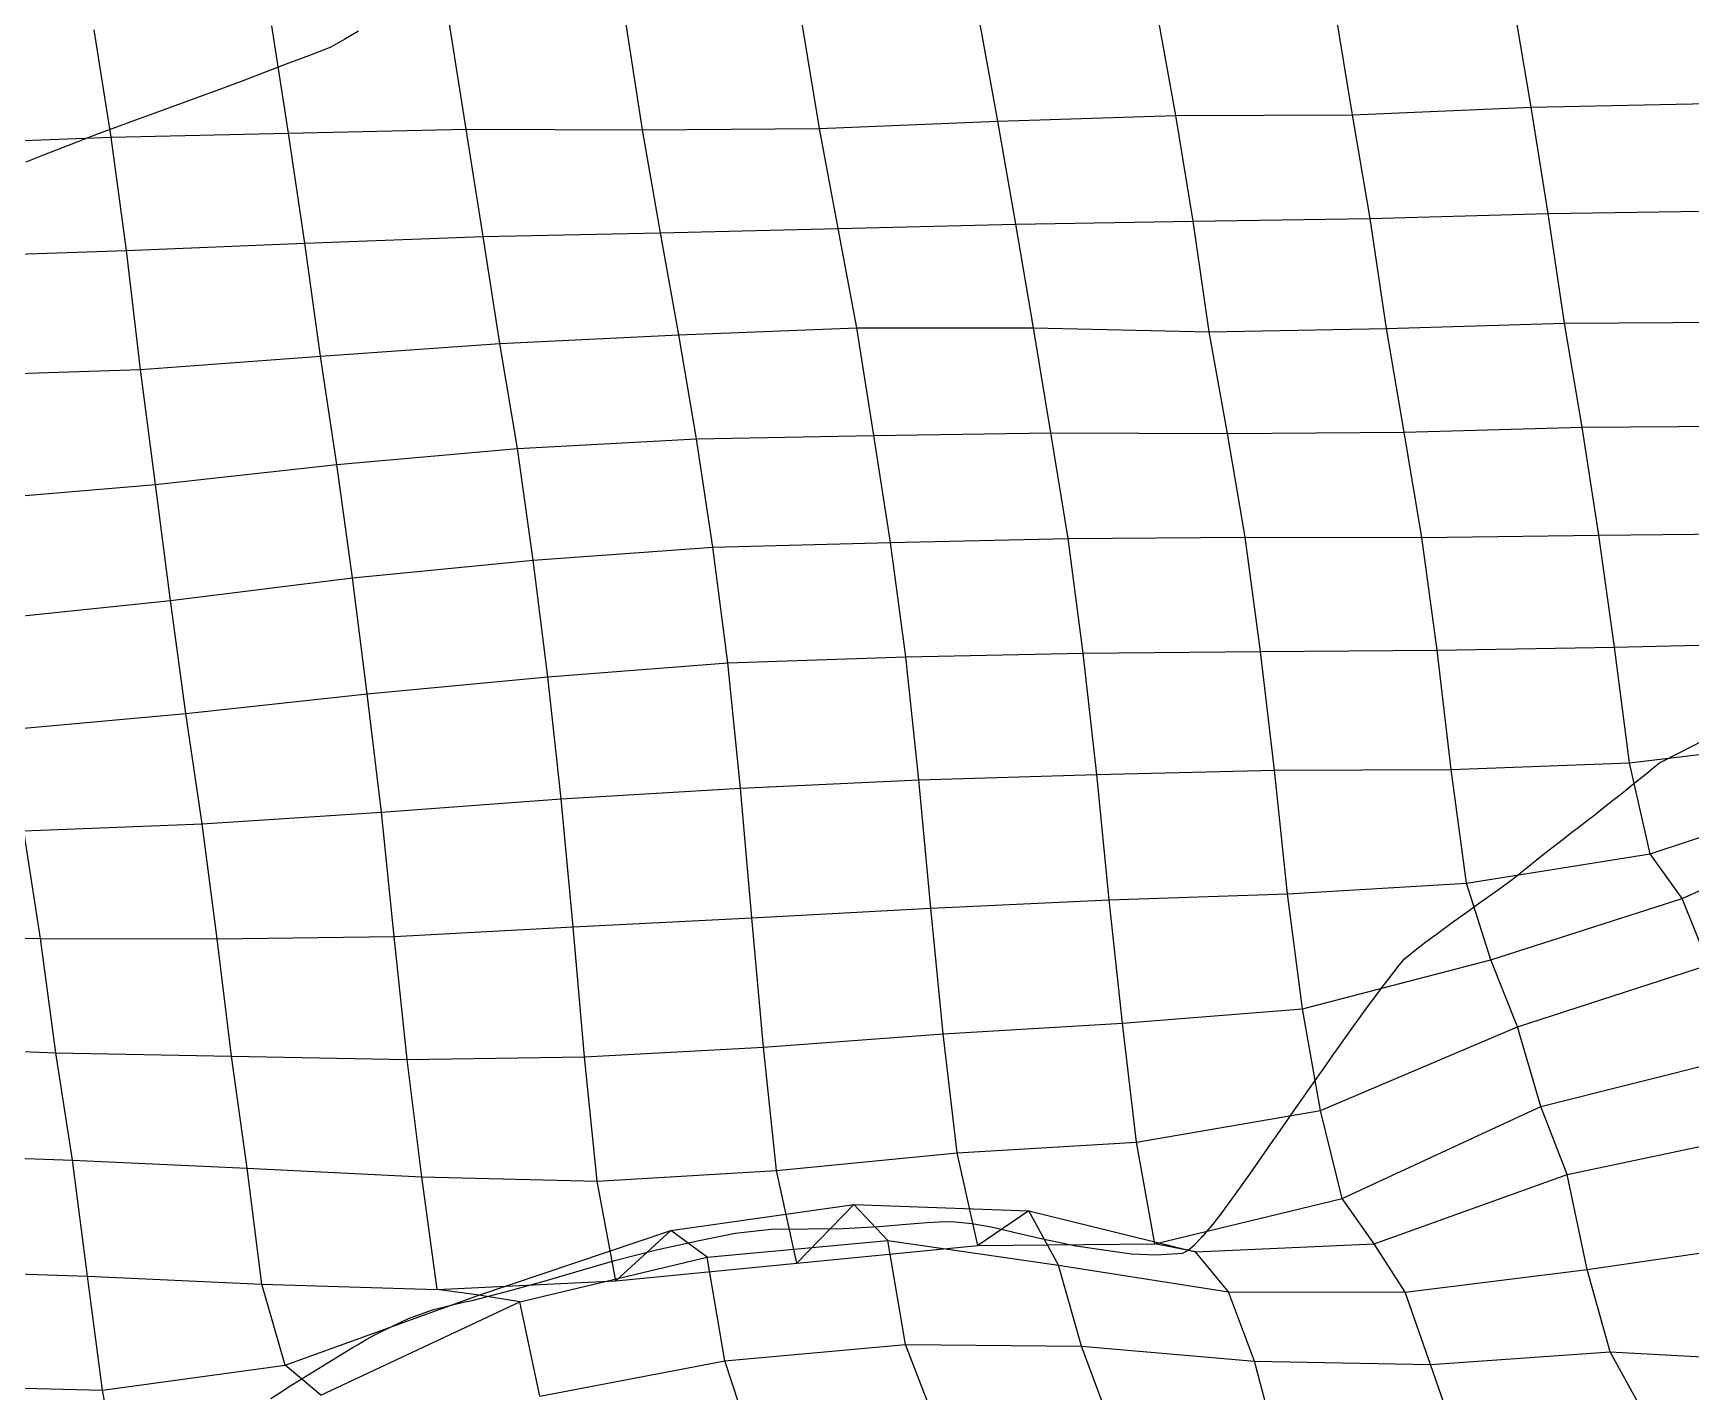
# Model space of a CAD drawing. Header units: metres. Extents: x -1994 to 1259, y -764 to 1460.
# Drawn here: x -836.9 to -367.7, y 410.4 to 795.2 of the extents above; entities that cross this region are included whole.
import ezdxf

# ---------------------------------------------------------------- set-up
doc = ezdxf.new("R2010")
doc.units = ezdxf.units.M

msp = doc.modelspace()

# ---------------------------------------------------------------- linework, layer by layer
for p, q in [((-412.9148, 774.296, -3800.5789), (-417.8966, 803.83496, -3758.7039)), ((-714.3474, 768.0499, -3821.3308), (-719.126, 798.43225, -3780.4036)), ((-664.4115, 767.8345, -3816.4604), (-669.14734, 798.39404, -3775.7324)), ((-614.33765, 768.1908, -3812.2324), (-619.27625, 797.9088, -3770.5588)), ((-563.8384, 770.3131, -3809.9885), (-569.0775, 798.7838, -3766.9136)), ((-513.4702, 771.8911, -3807.1333), (-518.65466, 800.589, -3764.3135)), ((-463.43225, 772.099, -3802.7388), (-468.3474, 801.9143, -3761.1743)), ((-814.87146, 765.7749, -3828.0312), (-819.64795, 796.16504, -3787.1128)), ((-764.6048, 766.9314, -3824.7024), (-769.3973, 797.256, -3783.7104)), ((-748.7392, 793.5116, -3788.2676), (-752.6354, 791.2401, -3791.4067)), ((-744.8452, 795.77515, -3785.12), (-748.7392, 793.5116, -3788.2676)), ((-758.7484, 788.91895, -3794.6604), (-764.8651, 786.5825, -3797.896)), ((-752.6354, 791.2401, -3791.4067), (-758.7484, 788.91895, -3794.6604)), ((-770.9806, 784.2511, -3801.138), (-778.0203, 781.56726, -3804.8696)), ((-764.8651, 786.5825, -3797.896), (-770.9806, 784.2511, -3801.138)), ((-784.89, 778.9946, -3808.5752), (-791.90454, 776.4182, -3812.4282)), ((-778.0203, 781.56726, -3804.8696), (-784.89, 778.9946, -3808.5752)), ((-797.0944, 774.5156, -3815.2842), (-799.6881, 773.569, -3816.7168)), ((-794.4999, 775.4651, -3813.854), (-797.0944, 774.5156, -3815.2842)), ((-791.90454, 776.4182, -3812.4282), (-794.4999, 775.4651, -3813.854)), ((-463.43225, 772.099, -3802.7388), (-412.9148, 774.296, -3800.5789)), ((-412.9148, 774.296, -3800.5789), (-362.69568, 775.25574, -3797.0288)), ((-408.07214, 744.1804, -3841.8057), (-412.9148, 774.296, -3800.5789)), ((-809.02655, 770.1603, -3821.8757), (-819.0108, 766.49243, -3827.359)), ((-799.6881, 773.569, -3816.7168), (-809.02655, 770.1603, -3821.8757)), ((-614.33765, 768.1908, -3812.2324), (-563.8384, 770.3131, -3809.9885)), ((-563.8384, 770.3131, -3809.9885), (-513.4702, 771.8911, -3807.1333)), ((-558.76746, 741.14453, -3852.2795), (-563.8384, 770.3131, -3809.9885)), ((-513.4702, 771.8911, -3807.1333), (-463.43225, 772.099, -3802.7388)), ((-508.57654, 741.9873, -3848.5981), (-513.4702, 771.8911, -3807.1333)), ((-458.4165, 742.7014, -3844.7722), (-463.43225, 772.099, -3802.7388)), ((-865.33826, 763.78784, -3830.427), (-814.87146, 765.7749, -3828.0312)), ((-819.0108, 766.49243, -3827.359), (-828.40295, 762.8572, -3832.2622)), ((-814.87146, 765.7749, -3828.0312), (-764.6048, 766.9314, -3824.7024)), ((-810.50507, 733.683, -3867.0378), (-814.87146, 765.7749, -3828.0312)), ((-764.6048, 766.9314, -3824.7024), (-714.3474, 768.0499, -3821.3308)), ((-760.0196, 735.74756, -3864.729), (-764.6048, 766.9314, -3824.7024)), ((-709.5818, 737.6144, -3862.1982), (-714.3474, 768.0499, -3821.3308)), ((-714.3474, 768.0499, -3821.3308), (-664.4115, 767.8345, -3816.4604)), ((-664.4115, 767.8345, -3816.4604), (-614.33765, 768.1908, -3812.2324)), ((-659.34326, 738.6548, -3858.739), (-664.4115, 767.8345, -3816.4604)), ((-609.04614, 739.9374, -3855.5518), (-614.33765, 768.1908, -3812.2324)), ((-833.7834, 760.77466, -3835.0713), (-839.00757, 758.6643, -3837.677)), ((-828.40295, 762.8572, -3832.2622), (-833.7834, 760.77466, -3835.0713)), ((-558.76746, 741.14453, -3852.2795), (-508.57654, 741.9873, -3848.5981)), ((-508.57654, 741.9873, -3848.5981), (-458.4165, 742.7014, -3844.7722)), ((-504.03894, 710.60583, -3888.4028), (-508.57654, 741.9873, -3848.5981)), ((-458.4165, 742.7014, -3844.7722), (-408.07214, 744.1804, -3841.8057)), ((-453.80798, 711.6145, -3884.908), (-458.4165, 742.7014, -3844.7722)), ((-408.07214, 744.1804, -3841.8057), (-357.9187, 744.86755, -3837.9495)), ((-403.45593, 713.125, -3881.9768), (-408.07214, 744.1804, -3841.8057)), ((-760.0196, 735.74756, -3864.729), (-709.5818, 737.6144, -3862.1982)), ((-709.5818, 737.6144, -3862.1982), (-659.34326, 738.6548, -3858.739)), ((-704.786, 707.3042, -3903.2065), (-709.5818, 737.6144, -3862.1982)), ((-659.34326, 738.6548, -3858.739), (-609.04614, 739.9374, -3855.5518)), ((-654.1929, 709.8158, -3901.4001), (-659.34326, 738.6548, -3858.739)), ((-609.04614, 739.9374, -3855.5518), (-558.76746, 741.14453, -3852.2795)), ((-603.7367, 711.7588, -3898.9548), (-609.04614, 739.9374, -3855.5518)), ((-553.75684, 711.7258, -3894.2896), (-558.76746, 741.14453, -3852.2795)), ((-860.91907, 731.9153, -3869.6802), (-810.50507, 733.683, -3867.0378)), ((-810.50507, 733.683, -3867.0378), (-760.0196, 735.74756, -3864.729)), ((-806.5227, 699.9973, -3904.2537), (-810.50507, 733.683, -3867.0378)), ((-755.63293, 703.73975, -3903.83), (-760.0196, 735.74756, -3864.729)), ((-403.45593, 713.125, -3881.9768), (-353.3943, 713.4315, -3877.6929)), ((-704.786, 707.3042, -3903.2065), (-654.1929, 709.8158, -3901.4001)), ((-654.1929, 709.8158, -3901.4001), (-603.7367, 711.7588, -3898.9548)), ((-649.1926, 680.3539, -3943.3613), (-654.1929, 709.8158, -3901.4001)), ((-598.9712, 681.32275, -3939.8218), (-603.7367, 711.7588, -3898.9548)), ((-603.7367, 711.7588, -3898.9548), (-553.75684, 711.7258, -3894.2896)), ((-548.8015, 682.07764, -3936.0413), (-553.75684, 711.7258, -3894.2896)), ((-553.75684, 711.7258, -3894.2896), (-504.03894, 710.60583, -3888.4028)), ((-504.03894, 710.60583, -3888.4028), (-453.80798, 711.6145, -3884.908)), ((-498.87402, 681.8274, -3931.1318), (-504.03894, 710.60583, -3888.4028)), ((-453.80798, 711.6145, -3884.908), (-403.45593, 713.125, -3881.9768)), ((-448.78052, 682.2656, -3926.996), (-453.80798, 711.6145, -3884.908)), ((-398.46582, 683.6211, -3923.8909), (-403.45593, 713.125, -3881.9768)), ((-755.63293, 703.73975, -3903.83), (-704.786, 707.3042, -3903.2065)), ((-699.8518, 677.5686, -3944.8604), (-704.786, 707.3042, -3903.2065)), ((-856.9225, 698.2887, -3906.9622), (-806.5227, 699.9973, -3904.2537)), ((-806.5227, 699.9973, -3904.2537), (-755.63293, 703.73975, -3903.83)), ((-802.27356, 667.4192, -3942.7136), (-806.5227, 699.9973, -3904.2537)), ((-750.93384, 673.02856, -3944.3877), (-755.63293, 703.73975, -3903.83)), ((-649.1926, 680.3539, -3943.3613), (-598.9712, 681.32275, -3939.8218)), ((-598.9712, 681.32275, -3939.8218), (-548.8015, 682.07764, -3936.0413)), ((-594.1908, 650.949, -3980.7585), (-598.9712, 681.32275, -3939.8218)), ((-543.9259, 652.09827, -3977.4214), (-548.8015, 682.07764, -3936.0413)), ((-548.8015, 682.07764, -3936.0413), (-498.87402, 681.8274, -3931.1318)), ((-498.87402, 681.8274, -3931.1318), (-448.78052, 682.2656, -3926.996)), ((-493.8363, 652.521, -3973.268), (-498.87402, 681.8274, -3931.1318)), ((-448.78052, 682.2656, -3926.996), (-398.46582, 683.6211, -3923.8909)), ((-443.86914, 652.4348, -3968.543), (-448.78052, 682.2656, -3926.996)), ((-398.46582, 683.6211, -3923.8909), (-348.3839, 684.0116, -3919.7012)), ((-393.72253, 653.09314, -3964.6543), (-398.46582, 683.6211, -3923.8909)), ((-750.93384, 673.02856, -3944.3877), (-699.8518, 677.5686, -3944.8604)), ((-699.8518, 677.5686, -3944.8604), (-649.1926, 680.3539, -3943.3613)), ((-695.37573, 645.93176, -3984.3782), (-699.8518, 677.5686, -3944.8604)), ((-644.49084, 649.6538, -3983.9316), (-649.1926, 680.3539, -3943.3613)), ((-802.27356, 667.4192, -3942.7136), (-750.93384, 673.02856, -3944.3877)), ((-746.55695, 640.9802, -3983.443), (-750.93384, 673.02856, -3944.3877)), ((-853.2915, 663.14575, -3942.5405), (-802.27356, 667.4192, -3942.7136)), ((-798.089, 634.5731, -3980.8728), (-802.27356, 667.4192, -3942.7136)), ((-543.9259, 652.09827, -3977.4214), (-493.8363, 652.521, -3973.268)), ((-489.53552, 620.15674, -4011.9685), (-493.8363, 652.521, -3973.268)), ((-493.8363, 652.521, -3973.268), (-443.86914, 652.4348, -3968.543)), ((-443.86914, 652.4348, -3968.543), (-393.72253, 653.09314, -3964.6543)), ((-439.47546, 620.45654, -4007.6772), (-443.86914, 652.4348, -3968.543)), ((-393.72253, 653.09314, -3964.6543), (-343.63452, 653.5093, -3960.4937)), ((-389.28308, 621.30457, -4004.0015), (-393.72253, 653.09314, -3964.6543)), ((-695.37573, 645.93176, -3984.3782), (-644.49084, 649.6538, -3983.9316)), ((-644.49084, 649.6538, -3983.9316), (-594.1908, 650.949, -3980.7585)), ((-640.28, 616.91675, -4022.2134), (-644.49084, 649.6538, -3983.9316)), ((-594.1908, 650.949, -3980.7585), (-543.9259, 652.09827, -3977.4214)), ((-589.87976, 618.6273, -4019.5068), (-594.1908, 650.949, -3980.7585)), ((-539.65466, 619.61194, -4015.9849), (-543.9259, 652.09827, -3977.4214)), ((-746.55695, 640.9802, -3983.443), (-695.37573, 645.93176, -3984.3782)), ((-691.23096, 612.9203, -4022.3513), (-695.37573, 645.93176, -3984.3782)), ((-798.089, 634.5731, -3980.8728), (-746.55695, 640.9802, -3983.443)), ((-742.36426, 608.1676, -4021.6396), (-746.55695, 640.9802, -3983.443)), ((-849.36084, 629.2461, -3979.5156), (-798.089, 634.5731, -3980.8728)), ((-793.70105, 602.5707, -4019.9795), (-798.089, 634.5731, -3980.8728)), ((-589.87976, 618.6273, -4019.5068), (-539.65466, 619.61194, -4015.9849)), ((-539.65466, 619.61194, -4015.9849), (-489.53552, 620.15674, -4011.9685)), ((-535.8386, 585.2363, -4052.4253), (-539.65466, 619.61194, -4015.9849)), ((-489.53552, 620.15674, -4011.9685), (-439.47546, 620.45654, -4007.6772)), ((-485.5338, 586.55176, -4049.275), (-489.53552, 620.15674, -4011.9685)), ((-439.47546, 620.45654, -4007.6772), (-389.28308, 621.30457, -4004.0015)), ((-435.5166, 586.6737, -4044.7837), (-439.47546, 620.45654, -4007.6772)), ((-389.28308, 621.30457, -4004.0015), (-338.98547, 622.5897, -4000.8174)), ((-385.0691, 588.5807, -4042.2979), (-389.28308, 621.30457, -4004.0015)), ((-691.23096, 612.9203, -4022.3513), (-640.28, 616.91675, -4022.2134)), ((-640.28, 616.91675, -4022.2134), (-589.87976, 618.6273, -4019.5068)), ((-636.7273, 581.4487, -4057.4263), (-640.28, 616.91675, -4022.2134)), ((-586.17615, 583.78564, -4055.4238), (-589.87976, 618.6273, -4019.5068)), ((-742.36426, 608.1676, -4021.6396), (-691.23096, 612.9203, -4022.3513)), ((-687.4619, 578.35034, -4058.5735), (-691.23096, 612.9203, -4022.3513)), ((-793.70105, 602.5707, -4019.9795), (-742.36426, 608.1676, -4021.6396)), ((-738.34674, 574.6283, -4059.02), (-742.36426, 608.1676, -4021.6396)), ((-844.7999, 597.96106, -4019.4287), (-793.70105, 602.5707, -4019.9795)), ((-789.13184, 571.32043, -4059.9316), (-793.70105, 602.5707, -4019.9795)), ((-385.0691, 588.5807, -4042.2979), (-333.5946, 594.7488, -4044.5996)), ((-372.7146, 590.5488, -4041.778), (-370.81787, 591.5255, -4040.7988)), ((-370.81787, 591.5255, -4040.7988), (-364.2224, 594.92224, -4037.394)), ((-485.5338, 586.55176, -4049.275), (-435.5166, 586.6737, -4044.7837)), ((-435.5166, 586.6737, -4044.7837), (-385.0691, 588.5807, -4042.2979)), ((-431.167, 554.5122, -4083.7122), (-435.5166, 586.6737, -4044.7837)), ((-379.18982, 562.76587, -4088.3572), (-385.0691, 588.5807, -4042.2979)), ((-380.33936, 585.49963, -4047.25), (-378.42346, 587.04626, -4045.4912)), ((-378.42346, 587.04626, -4045.4912), (-376.50842, 588.5896, -4043.729)), ((-376.50842, 588.5896, -4043.729), (-374.61145, 589.5691, -4042.7534)), ((-374.61145, 589.5691, -4042.7534), (-372.7146, 590.5488, -4041.778)), ((-636.7273, 581.4487, -4057.4263), (-586.17615, 583.78564, -4055.4238)), ((-586.17615, 583.78564, -4055.4238), (-535.8386, 585.2363, -4052.4253)), ((-582.8329, 547.4485, -4089.6606), (-586.17615, 583.78564, -4055.4238)), ((-535.8386, 585.2363, -4052.4253), (-485.5338, 586.55176, -4049.275)), ((-532.2905, 549.74927, -4087.6172), (-535.8386, 585.2363, -4052.4253)), ((-481.89233, 551.452, -4084.9019), (-485.5338, 586.55176, -4049.275)), ((-386.08545, 580.86597, -4052.5322), (-384.1704, 582.40967, -4050.7703)), ((-384.1704, 582.40967, -4050.7703), (-380.33936, 585.49963, -4047.25)), ((-738.34674, 574.6283, -4059.02), (-687.4619, 578.35034, -4058.5735)), ((-687.4619, 578.35034, -4058.5735), (-636.7273, 581.4487, -4057.4263)), ((-684.09045, 542.13, -4092.9414), (-687.4619, 578.35034, -4058.5735)), ((-633.4901, 544.67175, -4091.169), (-636.7273, 581.4487, -4057.4263)), ((-391.59924, 576.4584, -4057.6655), (-389.8214, 577.8679, -4055.9907)), ((-389.8214, 577.8679, -4055.9907), (-387.99878, 579.33057, -4054.3035)), ((-387.99878, 579.33057, -4054.3035), (-386.08545, 580.86597, -4052.5322)), ((-379.18982, 562.76587, -4088.3572), (-324.83008, 580.9053, -4104.1094)), ((-789.13184, 571.32043, -4059.9316), (-738.34674, 574.6283, -4059.02)), ((-734.7382, 539.39197, -4094.4937), (-738.34674, 574.6283, -4059.02)), ((-396.98657, 572.2543, -4062.852), (-395.22656, 573.61646, -4061.139)), ((-395.22656, 573.61646, -4061.139), (-391.59924, 576.4584, -4057.6655)), ((-370.13086, 550.1444, -4149.2393), (-314.02466, 575.5305, -4173.134)), ((-839.6004, 569.3262, -4062.3193), (-789.13184, 571.32043, -4059.9316)), ((-834.85583, 538.80334, -4103.089), (-839.6004, 569.3262, -4062.3193)), ((-784.8842, 538.7356, -4098.3843), (-789.13184, 571.32043, -4059.9316)), ((-403.85706, 566.9668, -4069.5903), (-401.32324, 568.9221, -4067.1145)), ((-401.32324, 568.9221, -4067.1145), (-398.79297, 570.86633, -4064.6274)), ((-398.79297, 570.86633, -4064.6274), (-396.98657, 572.2543, -4062.852)), ((-408.98108, 562.97046, -4074.5273), (-403.85706, 566.9668, -4069.5903)), ((-431.167, 554.5122, -4083.7122), (-379.18982, 562.76587, -4088.3572)), ((-418.29395, 555.5853, -4083.2969), (-414.037, 558.9685, -4079.301)), ((-414.037, 558.9685, -4079.301), (-411.44116, 561.03174, -4076.8643)), ((-411.44116, 561.03174, -4076.8643), (-408.98108, 562.97046, -4074.5273)), ((-370.13086, 550.1444, -4149.2393), (-379.18982, 562.76587, -4088.3572)), ((-481.89233, 551.452, -4084.9019), (-431.167, 554.5122, -4083.7122)), ((-424.29517, 532.81573, -4134.3984), (-431.167, 554.5122, -4083.7122)), ((-422.1493, 552.69653, -4087.2085), (-418.29395, 555.5853, -4083.2969)), ((-582.8329, 547.4485, -4089.6606), (-532.2905, 549.74927, -4087.6172)), ((-532.2905, 549.74927, -4087.6172), (-481.89233, 551.452, -4084.9019)), ((-528.5952, 514.87354, -4123.4956), (-532.2905, 549.74927, -4087.6172)), ((-477.6278, 518.9376, -4123.4336), (-481.89233, 551.452, -4084.9019)), ((-428.50574, 548.19116, -4094.088), (-426.2754, 549.772, -4091.6743)), ((-426.2754, 549.772, -4091.6743), (-422.1493, 552.69653, -4087.2085)), ((-424.29517, 532.81573, -4134.3984), (-370.13086, 550.1444, -4149.2393)), ((-362.5542, 531.3724, -4203.2114), (-370.13086, 550.1444, -4149.2393)), ((-684.09045, 542.13, -4092.9414), (-633.4901, 544.67175, -4091.169)), ((-633.4901, 544.67175, -4091.169), (-582.8329, 547.4485, -4089.6606)), ((-630.20996, 508.07275, -4125.1113), (-633.4901, 544.67175, -4091.169)), ((-579.30566, 511.87488, -4124.755), (-582.8329, 547.4485, -4089.6606)), ((-435.21338, 543.40796, -4101.299), (-430.73486, 546.6144, -4096.506)), ((-430.73486, 546.6144, -4096.506), (-428.50574, 548.19116, -4094.088)), ((-884.6384, 539.6549, -4108.674), (-834.85583, 538.80334, -4103.089)), ((-734.7382, 539.39197, -4094.4937), (-684.09045, 542.13, -4092.9414)), ((-680.85315, 505.35376, -4126.6846), (-684.09045, 542.13, -4092.9414)), ((-442.67285, 537.9126, -4109.025), (-439.71362, 540.1079, -4105.9854)), ((-439.71362, 540.1079, -4105.9854), (-437.4496, 541.7876, -4103.66)), ((-437.4496, 541.7876, -4103.66), (-435.21338, 543.40796, -4101.299)), ((-830.55255, 506.44977, -4141.801), (-834.85583, 538.80334, -4103.089)), ((-834.85583, 538.80334, -4103.089), (-784.8842, 538.7356, -4098.3843)), ((-784.8842, 538.7356, -4098.3843), (-734.7382, 539.39197, -4094.4937)), ((-780.78033, 505.55487, -4136.167), (-784.8842, 538.7356, -4098.3843)), ((-731.03064, 504.56677, -4130.4287), (-734.7382, 539.39197, -4094.4937)), ((-448.7705, 533.10254, -4114.809), (-445.74744, 535.5379, -4112.026)), ((-445.74744, 535.5379, -4112.026), (-442.67285, 537.9126, -4109.025)), ((-477.6278, 518.9376, -4123.4336), (-424.29517, 532.81573, -4134.3984)), ((-451.74622, 529.3169, -4119.92), (-450.2411, 531.2457, -4117.366)), ((-450.2411, 531.2457, -4117.366), (-448.7705, 533.10254, -4114.809)), ((-416.77832, 513.7956, -4188.0913), (-424.29517, 532.81573, -4134.3984)), ((-416.77832, 513.7956, -4188.0913), (-362.5542, 531.3724, -4203.2114)), ((-455.02283, 525.02686, -4125.2773), (-453.2483, 527.3506, -4122.3755)), ((-453.2483, 527.3506, -4122.3755), (-451.74622, 529.3169, -4119.92)), ((-458.5984, 520.2383, -4130.885), (-456.7943, 522.67126, -4128.0933)), ((-456.7943, 522.67126, -4128.0933), (-455.02283, 525.02686, -4125.2773)), ((-528.5952, 514.87354, -4123.4956), (-477.6278, 518.9376, -4123.4336)), ((-472.48083, 490.08484, -4166.079), (-477.6278, 518.9376, -4123.4336)), ((-463.79907, 513.08374, -4138.6226), (-461.1007, 516.8633, -4134.7573)), ((-461.1007, 516.8633, -4134.7573), (-458.5984, 520.2383, -4130.885)), ((-630.20996, 508.07275, -4125.1113), (-579.30566, 511.87488, -4124.755)), ((-579.30566, 511.87488, -4124.755), (-528.5952, 514.87354, -4123.4956)), ((-575.3336, 478.14722, -4161.9233), (-579.30566, 511.87488, -4124.755)), ((-524.61914, 481.16223, -4160.6826), (-528.5952, 514.87354, -4123.4956)), ((-472.48083, 490.08484, -4166.079), (-416.77832, 513.7956, -4188.0913)), ((-467.66492, 507.62427, -4144.061), (-463.79907, 513.08374, -4138.6226)), ((-410.10596, 491.27173, -4237.848), (-416.77832, 513.7956, -4188.0913)), ((-880.04926, 508.48755, -4148.7188), (-830.55255, 506.44977, -4141.801)), ((-680.85315, 505.35376, -4126.6846), (-630.20996, 508.07275, -4125.1113)), ((-626.5287, 473.13843, -4160.924), (-630.20996, 508.07275, -4125.1113)), ((-468.97266, 505.76935, -4145.883), (-467.66492, 507.62427, -4144.061)), ((-825.76685, 476.0976, -4182.762), (-830.55255, 506.44977, -4141.801)), ((-830.55255, 506.44977, -4141.801), (-780.78033, 505.55487, -4136.167)), ((-776.3323, 473.80182, -4175.5547), (-780.78033, 505.55487, -4136.167)), ((-780.78033, 505.55487, -4136.167), (-731.03064, 504.56677, -4130.4287)), ((-731.03064, 504.56677, -4130.4287), (-680.85315, 505.35376, -4126.6846)), ((-726.9421, 471.32227, -4168.14), (-731.03064, 504.56677, -4130.4287)), ((-677.2363, 470.15167, -4162.197), (-680.85315, 505.35376, -4126.6846)), ((-471.5891, 502.0542, -4149.519), (-468.97266, 505.76935, -4145.883)), ((-410.10596, 491.27173, -4237.848), (-356.90527, 504.6018, -4248.197)), ((-476.08044, 495.67023, -4155.746), (-474.20703, 498.33313, -4153.149)), ((-474.20703, 498.33313, -4153.149), (-472.89807, 500.19385, -4151.334)), ((-472.89807, 500.19385, -4151.334), (-471.5891, 502.0542, -4149.519)), ((-479.83093, 490.32782, -4160.9204), (-477.95447, 493.00452, -4158.3394)), ((-477.95447, 493.00452, -4158.3394), (-476.08044, 495.67023, -4155.746)), ((-524.61914, 481.16223, -4160.6826), (-472.48083, 490.08484, -4166.079)), ((-481.51648, 487.92358, -4163.2393), (-479.83093, 490.32782, -4160.9204)), ((-466.37683, 465.20233, -4213.1855), (-472.48083, 490.08484, -4166.079)), ((-466.37683, 465.20233, -4213.1855), (-410.10596, 491.27173, -4237.848)), ((-402.64197, 472.03235, -4291.295), (-410.10596, 491.27173, -4237.848)), ((-486.58765, 480.64758, -4170.119), (-483.2058, 485.50317, -4165.538)), ((-483.2058, 485.50317, -4165.538), (-481.51648, 487.92358, -4163.2393)), ((-575.3336, 478.14722, -4161.9233), (-524.61914, 481.16223, -4160.6826)), ((-519.4491, 452.40466, -4203.435), (-524.61914, 481.16223, -4160.6826)), ((-488.28015, 478.2124, -4172.4004), (-486.58765, 480.64758, -4170.119)), ((-402.64197, 472.03235, -4291.295), (-349.98926, 483.08844, -4299.089)), ((-875.3558, 477.7527, -4189.25), (-825.76685, 476.0976, -4182.762)), ((-821.5854, 443.2384, -4220.9062), (-825.76685, 476.0976, -4182.762)), ((-825.76685, 476.0976, -4182.762), (-776.3323, 473.80182, -4175.5547)), ((-626.5287, 473.13843, -4160.924), (-575.3336, 478.14722, -4161.9233)), ((-569.558, 451.90253, -4207.4995), (-575.3336, 478.14722, -4161.9233)), ((-492.55615, 472.0558, -4178.1543), (-489.97327, 475.77484, -4174.6787)), ((-489.97327, 475.77484, -4174.6787), (-488.28015, 478.2124, -4172.4004)), ((-772.1513, 440.94067, -4213.6963), (-776.3323, 473.80182, -4175.5547)), ((-776.3323, 473.80182, -4175.5547), (-726.9421, 471.32227, -4168.14)), ((-722.5334, 439.4057, -4207.3438), (-726.9421, 471.32227, -4168.14)), ((-726.9421, 471.32227, -4168.14), (-677.2363, 470.15167, -4162.197)), ((-677.2363, 470.15167, -4162.197), (-626.5287, 473.13843, -4160.924)), ((-671.9459, 441.89362, -4205.5107), (-677.2363, 470.15167, -4162.197)), ((-620.76, 446.86493, -4206.468), (-626.5287, 473.13843, -4160.924)), ((-495.30103, 468.15582, -4181.9634), (-492.55615, 472.0558, -4178.1543)), ((-457.35986, 452.40674, -4273.873), (-402.64197, 472.03235, -4291.295)), ((-397.02222, 445.14026, -4336.1436), (-402.64197, 472.03235, -4291.295)), ((-519.4491, 452.40466, -4203.435), (-466.37683, 465.20233, -4213.1855)), ((-500.38538, 461.2199, -4189.6577), (-495.30103, 468.15582, -4181.9634)), ((-457.35986, 452.40674, -4273.873), (-466.37683, 465.20233, -4213.1855)), ((-656.4049, 456.16675, -4296.611), (-604.6437, 463.52496, -4300.25)), ((-604.6437, 463.52496, -4300.25), (-620.76, 446.86493, -4206.468)), ((-595.01416, 453.2705, -4363.792), (-604.6437, 463.52496, -4300.25)), ((-604.6437, 463.52496, -4300.25), (-555.1019, 461.67426, -4293.542)), ((-555.1019, 461.67426, -4293.542), (-569.558, 451.90253, -4207.4995)), ((-546.6985, 446.3322, -4351.368), (-555.1019, 461.67426, -4293.542)), ((-555.1019, 461.67426, -4293.542), (-507.90076, 450.11182, -4275.923)), ((-502.91882, 457.9218, -4193.842), (-500.38538, 461.2199, -4189.6577)), ((-710.8148, 437.8186, -4280.624), (-656.4049, 456.16675, -4296.611)), ((-656.4049, 456.16675, -4296.611), (-671.9459, 441.89362, -4205.5107)), ((-646.13794, 448.5572, -4363.1245), (-656.4049, 456.16675, -4296.611)), ((-648.3584, 453.26758, -4267.417), (-638.2141, 455.40698, -4268.4004)), ((-638.2141, 455.40698, -4268.4004), (-627.9971, 456.5688, -4268.24)), ((-627.9971, 456.5688, -4268.24), (-617.6737, 456.65106, -4266.8125)), ((-617.6737, 456.65106, -4266.8125), (-607.614, 456.7312, -4265.422)), ((-607.614, 456.7312, -4265.422), (-597.5514, 457.23633, -4264.5234)), ((-597.5514, 457.23633, -4264.5234), (-587.44666, 458.13574, -4264.075)), ((-587.44666, 458.13574, -4264.075), (-583.9552, 458.4466, -4263.921)), ((-583.9552, 458.4466, -4263.921), (-580.46936, 458.63153, -4263.6206)), ((-580.46936, 458.63153, -4263.6206), (-576.99, 458.6861, -4263.171)), ((-576.99, 458.6861, -4263.171), (-571.2008, 458.1079, -4259.151)), ((-571.2008, 458.1079, -4259.151), (-565.75244, 457.14368, -4254.838)), ((-565.75244, 457.14368, -4254.838), (-560.4686, 455.9308, -4250.305)), ((-560.4686, 455.9308, -4250.305), (-560.1068, 455.84778, -4249.995)), ((-560.1068, 455.84778, -4249.995), (-559.74536, 455.7644, -4249.6846)), ((-559.74536, 455.7644, -4249.6846), (-559.3844, 455.68048, -4249.3735)), ((-559.3844, 455.68048, -4249.3735), (-550.7798, 453.68353, -4241.9644)), ((-505.57727, 454.8589, -4199.1147), (-505.25366, 455.2317, -4198.4727)), ((-505.25366, 455.2317, -4198.4727), (-502.91882, 457.9218, -4193.842)), ((-671.9807, 447.70447, -4264.4526), (-660.0907, 450.7932, -4266.2793)), ((-660.0907, 450.7932, -4266.2793), (-648.3584, 453.26758, -4267.417)), ((-646.13794, 448.5572, -4363.1245), (-595.01416, 453.2705, -4363.792)), ((-620.76, 446.86493, -4206.468), (-569.558, 451.90253, -4207.4995)), ((-590.00037, 423.865, -4405.8164), (-595.01416, 453.2705, -4363.792)), ((-595.01416, 453.2705, -4363.792), (-546.6985, 446.3322, -4351.368)), ((-569.558, 451.90253, -4207.4995), (-519.4491, 452.40466, -4203.435)), ((-550.7798, 453.68353, -4241.9644), (-541.76807, 451.82587, -4234.4995)), ((-541.76807, 451.82587, -4234.4995), (-532.6279, 450.47058, -4227.5947)), ((-507.90076, 450.11182, -4275.923), (-519.4491, 452.40466, -4203.435)), ((-511.51086, 449.71564, -4214.638), (-509.99512, 450.55634, -4209.6235)), ((-509.99512, 450.55634, -4209.6235), (-508.2433, 451.98212, -4204.835)), ((-508.2433, 451.98212, -4204.835), (-506.2046, 454.1723, -4200.4395)), ((-507.90076, 450.11182, -4275.923), (-457.35986, 452.40674, -4273.873)), ((-506.2046, 454.1723, -4200.4395), (-505.89417, 454.50586, -4199.77)), ((-505.89417, 454.50586, -4199.77), (-505.57727, 454.8589, -4199.1147)), ((-448.57068, 438.66516, -4333.497), (-457.35986, 452.40674, -4273.873)), ((-397.02222, 445.14026, -4336.1436), (-345.2412, 452.5799, -4339.8745)), ((-699.1654, 435.9453, -4353.5825), (-646.13794, 448.5572, -4363.1245)), ((-683.3524, 444.39618, -4262.295), (-671.9807, 447.70447, -4264.4526)), ((-671.9459, 441.89362, -4205.5107), (-620.76, 446.86493, -4206.468)), ((-641.09424, 419.27576, -4405.2886), (-646.13794, 448.5572, -4363.1245)), ((-540.1384, 423.34235, -4400.601), (-546.6985, 446.3322, -4351.368)), ((-546.6985, 446.3322, -4351.368), (-498.537, 438.75452, -4338.2256)), ((-532.6279, 450.47058, -4227.5947), (-526.01843, 449.49066, -4222.602)), ((-526.01843, 449.49066, -4222.602), (-519.001, 449.22742, -4218.281)), ((-519.001, 449.22742, -4218.281), (-511.51086, 449.71564, -4214.638)), ((-498.537, 438.75452, -4338.2256), (-507.90076, 450.11182, -4275.923)), ((-871.1955, 444.80554, -4227.2954), (-821.5854, 443.2384, -4220.9062)), ((-817.27783, 410.9024, -4259.6387), (-821.5854, 443.2384, -4220.9062)), ((-821.5854, 443.2384, -4220.9062), (-772.1513, 440.94067, -4213.6963)), ((-722.5334, 439.4057, -4207.3438), (-671.9459, 441.89362, -4205.5107)), ((-702.9227, 438.82483, -4258.724), (-692.9581, 441.60156, -4260.473)), ((-692.9581, 441.60156, -4260.473), (-683.3524, 444.39618, -4262.295)), ((-448.57068, 438.66516, -4333.497), (-397.02222, 445.14026, -4336.1436)), ((-390.54236, 421.8177, -4385.003), (-397.02222, 445.14026, -4336.1436)), ((-765.5843, 417.979, -4262.9614), (-772.1513, 440.94067, -4213.6963)), ((-772.1513, 440.94067, -4213.6963), (-722.5334, 439.4057, -4207.3438)), ((-765.5843, 417.979, -4262.9614), (-710.8148, 437.8186, -4280.624)), ((-710.8148, 437.8186, -4280.624), (-722.5334, 439.4057, -4207.3438)), ((-712.67065, 436.32263, -4257.261), (-702.9227, 438.82483, -4258.724)), ((-699.1654, 435.9453, -4353.5825), (-710.8148, 437.8186, -4280.624)), ((-491.15686, 419.1671, -4391.2817), (-498.537, 438.75452, -4338.2256)), ((-498.537, 438.75452, -4338.2256), (-448.57068, 438.66516, -4333.497)), ((-441.40955, 418.1692, -4385.532), (-448.57068, 438.66516, -4333.497)), ((-755.5172, 409.54034, -4328.5435), (-699.1654, 435.9453, -4353.5825)), ((-730.6591, 431.24823, -4275.346), (-723.84717, 433.70215, -4269.278)), ((-723.84717, 433.70215, -4269.278), (-717.4994, 435.2456, -4262.5337)), ((-717.4994, 435.2456, -4262.5337), (-715.87, 435.64172, -4260.8027)), ((-715.87, 435.64172, -4260.8027), (-714.25867, 436.00293, -4259.046)), ((-714.25867, 436.00293, -4259.046), (-712.67065, 436.32263, -4257.261)), ((-693.5093, 409.20502, -4398.6016), (-699.1654, 435.9453, -4353.5825)), ((-740.21155, 426.6344, -4282.137), (-737.78766, 427.8053, -4280.414)), ((-737.78766, 427.8053, -4280.414), (-730.6591, 431.24823, -4275.346)), ((-747.5909, 422.31824, -4286.281), (-746.3683, 423.05853, -4285.6313)), ((-746.3683, 423.05853, -4285.6313), (-745.14624, 423.7956, -4284.9775)), ((-745.14624, 423.7956, -4284.9775), (-742.65826, 425.29645, -4283.6475)), ((-742.65826, 425.29645, -4283.6475), (-740.21155, 426.6344, -4282.137)), ((-641.09424, 419.27576, -4405.2886), (-590.00037, 423.865, -4405.8164)), ((-582.56726, 404.49756, -4459.1196), (-590.00037, 423.865, -4405.8164)), ((-590.00037, 423.865, -4405.8164), (-540.1384, 423.34235, -4400.601)), ((-532.79626, 403.5974, -4453.48), (-540.1384, 423.34235, -4400.601)), ((-540.1384, 423.34235, -4400.601), (-491.15686, 419.1671, -4391.2817)), ((-817.27783, 410.9024, -4259.6387), (-765.5843, 417.979, -4262.9614)), ((-755.5172, 409.54034, -4328.5435), (-765.5843, 417.979, -4262.9614)), ((-757.37506, 416.34595, -4291.41), (-754.9282, 417.84924, -4290.1416)), ((-754.9282, 417.84924, -4290.1416), (-753.70483, 418.59766, -4289.5024)), ((-753.70483, 418.59766, -4289.5024), (-751.2589, 420.08978, -4288.219)), ((-751.2589, 420.08978, -4288.219), (-750.036, 420.83386, -4287.5747)), ((-750.036, 420.83386, -4287.5747), (-747.5909, 422.31824, -4286.281)), ((-693.5093, 409.20502, -4398.6016), (-641.09424, 419.27576, -4405.2886)), ((-634.13477, 397.94287, -4456.3833), (-641.09424, 419.27576, -4405.2886)), ((-484.82336, 395.23718, -4439.4585), (-491.15686, 419.1671, -4391.2817)), ((-491.15686, 419.1671, -4391.2817), (-441.40955, 418.1692, -4385.532)), ((-441.40955, 418.1692, -4385.532), (-390.54236, 421.8177, -4385.003)), ((-434.2483, 397.6739, -4437.568), (-441.40955, 418.1692, -4385.532)), ((-382.1245, 406.53607, -4442.8965), (-390.54236, 421.8177, -4385.003)), ((-390.54236, 421.8177, -4385.003), (-341.2019, 419.1313, -4377.3564)), ((-764.7238, 411.74402, -4295.0913), (-762.27734, 413.2967, -4293.8965)), ((-762.27734, 413.2967, -4293.8965), (-761.04456, 414.06946, -4293.28)), ((-761.04456, 414.06946, -4293.28), (-758.5989, 415.59076, -4292.039)), ((-758.5989, 415.59076, -4292.039), (-757.37506, 416.34595, -4291.41)), ((-866.9435, 412.23907, -4265.7686), (-817.27783, 410.9024, -4259.6387)), ((-812.07684, 382.27344, -4302.536), (-817.27783, 410.9024, -4259.6387)), ((-769.6295, 408.54773, -4297.3677), (-765.95404, 410.95312, -4295.678)), ((-765.95404, 410.95312, -4295.678), (-764.7238, 411.74402, -4295.0913))]:
    msp.add_line(p, q)

doc.saveas('drawing.dxf')
